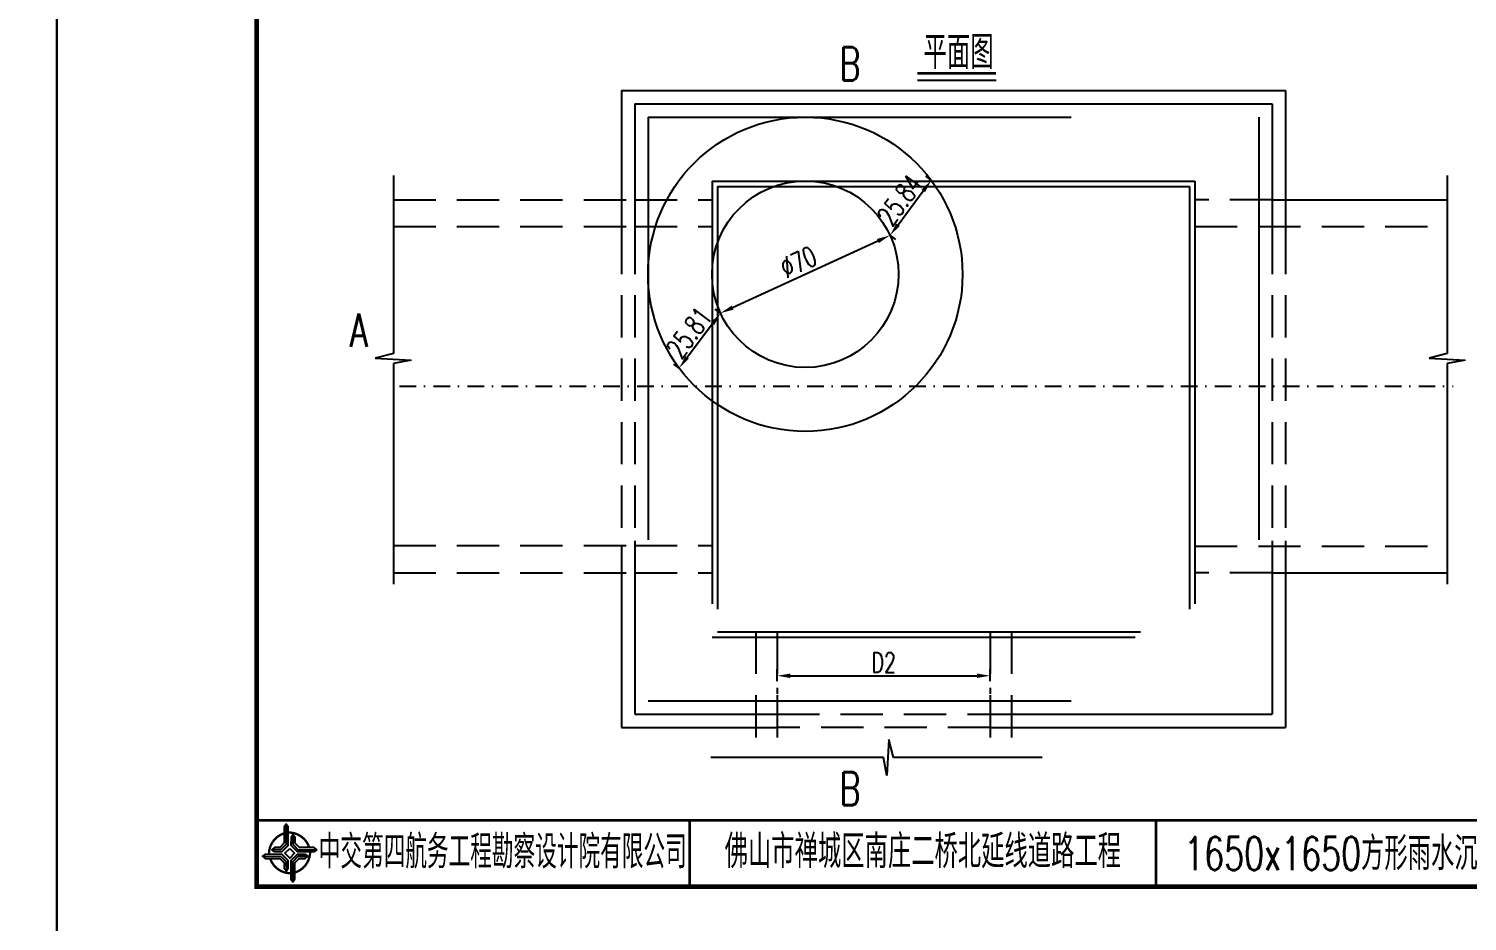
# Model space of a CAD drawing. Extents: x 5781 to 12795, y 1434 to 2653.
# Drawn here: x 6197.2 to 6413.1, y 2096.9 to 2231 of the extents above; entities that cross this region are included whole.
import ezdxf
from ezdxf.enums import TextEntityAlignment as Align

# ---------------------------------------------------------------- set-up
doc = ezdxf.new("R2010")
doc.units = 0
doc.header["$LTSCALE"] = 5
doc.header["$PDMODE"] = 32
doc.header["$PDSIZE"] = 0.3
doc.linetypes.add('DASHDOT', pattern=[1, 0.5, -0.25, 0, -0.25])
doc.linetypes.add('DASHED', pattern=[19.05, 12.7, -6.35])
doc.layers.get('0').update_dxf_attribs({"linetype": 'CONTINUOUS'})
doc.layers.get('Defpoints').update_dxf_attribs({"linetype": 'CONTINUOUS'})
for name, color, linetype in [('中心线', 2, 'DASHDOT'), ('图框', 7, 'CONTINUOUS'), ('尺寸标注', 4, 'CONTINUOUS'), ('文字', 7, 'CONTINUOUS'), ('结构', 7, 'CONTINUOUS')]:
    doc.layers.add(name, color=color, linetype=linetype)
doc.styles.get("Standard").update_dxf_attribs({"font": 'simplex1.shx', "width": 0.7, "bigfont": 'hztxt.shx'})
doc.dimstyles.new('比例1：25', dxfattribs={"dimtxt": 3, "dimasz": 2, "dimexe": 1, "dimexo": 1, "dimgap": 0.5, "dimtad": 1, "dimlfac": 2.5, "dimzin": 13, "dimdsep": 46, "dimtxsty": 'Standard', "dimcen": -0.09, "dimclrd": 256, "dimclre": 256, "dimclrt": 7, "dimaunit": 1, "dimadec": 0, "dimazin": 0, "dimtfac": 0.0005, "dimtix": 1, "dimtmove": 2, "dimatfit": 3, "dimfxl": 0, "dimtolj": 1, "dimtzin": 13, "dimarcsym": 0})

# ---------------------------------------------------------------- blocks, each defined once
blk = doc.blocks.new('series')
at = {"width": 0.75}
for tag, height, p in [('页码', 4, (-35, -19)), ('图名', 5, (-220, -282)), ('图号', 5, (-20, -282))]:
    blk.add_attdef(tag, text='', height=height, dxfattribs=at).set_placement(p, align=Align.MIDDLE_CENTER)
blk = doc.blocks.new('tb')
at = {"lineweight": -3}
h = blk.add_hatch(color=256, dxfattribs=at)
h.paths.add_polyline_path([(-1.23, -0.13), (-3.78, -0.14), (-4.14, -0.41), (-1.4, -0.44), (-0.56, -1.24), (-0.54, -2.62), (-0.27, -2.2), (-0.26, -1.06)])
h.paths.add_polyline_path([(0.13, -1.08), (0.14, -3.86), (0.41, -4.26), (0.44, -1.24), (1.25, -0.43), (2.66, -0.43), (2.26, -0.16), (1.07, -0.15)])
h.paths.add_polyline_path([(1.08, 0.3), (3.62, 0.3), (4.02, 0.56), (1.25, 0.57), (0.43, 1.39), (0.43, 2.8), (0.16, 2.41), (0.15, 1.24)])
h.paths.add_polyline_path([(-0.28, 1.21), (-0.28, 3.99), (-0.56, 4.39), (-0.57, 1.41), (-1.38, 0.6), (-2.74, 0.56), (-2.33, 0.3), (-1.2, 0.29)])
for p, q in [((-0.56, 4.39), (-0.57, 1.41)), ((0.43, 2.8), (0.43, 1.39)), ((-1.38, 0.6), (-2.74, 0.56)), ((-0.57, 1.41), (-1.38, 0.6)), ((0.43, 1.39), (1.25, 0.57)), ((1.25, 0.57), (4.02, 0.56)), ((-4.14, -0.41), (-1.4, -0.44)), ((-1.4, -0.44), (-0.56, -1.24)), ((-0.56, -1.24), (-0.54, -2.62)), ((0.41, -4.26), (0.44, -1.24)), ((0.44, -1.24), (1.25, -0.43)), ((1.25, -0.43), (2.66, -0.43))]:
    blk.add_line(p, q, dxfattribs=at)
at = {"lineweight": -3, "flags": 128}
for points in [[(-0.9, 3.99), (-0.9, 1.58), (-1.53, 0.91), (-2.34, 0.91), (-2.74, 0.56), (-2.33, 0.3), (-1.2, 0.29), (-0.28, 1.21), (-0.28, 3.99), (-0.56, 4.39)], [(3.62, 0.92), (1.43, 0.92), (0.77, 1.54), (0.77, 2.38), (0.43, 2.8), (0.16, 2.41), (0.15, 1.24), (1.08, 0.3), (3.62, 0.3), (4.02, 0.56)], [(-0.04, 0.77), (0.68, 0.04), (-0.04, -0.69), (-0.77, 0.05)], [(-3.73, -0.76), (-1.54, -0.76), (-0.89, -1.39), (-0.89, -2.21), (-0.54, -2.62), (-0.27, -2.2), (-0.26, -1.06), (-1.23, -0.13), (-3.78, -0.14), (-4.14, -0.41)], [(0.75, -3.85), (0.75, -1.43), (1.4, -0.78), (2.26, -0.78), (2.66, -0.43), (2.26, -0.16), (1.07, -0.15), (0.13, -1.08), (0.14, -3.86), (0.41, -4.26)]]:
    blk.add_lwpolyline(points, close=True, dxfattribs=at)
at = {"lineweight": -3, "const_width": 0.35, "flags": 128}
for points in [[(-0.9, 3.02, 0.324167), (-3.16, -0.14)], [(2.88, 0.92, 0.324403), (-0.24, 3.15)], [(0.75, -2.86, 0.325418), (3.02, 0.26)], [(-2.98, -0.76, 0.322976), (0.14, -2.98)]]:
    blk.add_lwpolyline(points, format="xyb", dxfattribs=at)
blk = doc.blocks.new('*D583')
at = {"layer": 'Defpoints', "color": 0}
for p in [(6326.45, 2199.96), (6301, 2188.28)]:
    blk.add_point(p, dxfattribs=at)
at = {"layer": '尺寸标注', "lineweight": -2}
blk.add_line((6302.82, 2189.11), (6324.63, 2199.12), dxfattribs=at)
at = {"layer": '尺寸标注'}
for points in [[(6324.5, 2199.43), (6324.77, 2198.82), (6326.45, 2199.96)], [(6302.68, 2189.42), (6302.96, 2188.81), (6301, 2188.28)]]:
    blk.add_solid(points, dxfattribs=at)
at = {"layer": '尺寸标注', "color": 7, "insert": (6312.69, 2195.96), "char_height": 3, "attachment_point": 5, "rotation": 24.6471}
blk.add_mtext('\\A1;∅70', dxfattribs=at)
blk = doc.blocks.new('*D584')
at = {"layer": 'Defpoints', "color": 0}
for p in [(6301, 2188.28), (6294.79, 2180.03), (6294.79, 2180.03)]:
    blk.add_point(p, dxfattribs=at)
at = {"layer": '尺寸标注', "lineweight": -2}
for p, q in [((6301, 2188.28), (6300.2, 2188.88)), ((6299.8, 2186.68), (6296, 2181.63)), ((6294.79, 2180.03), (6294, 2180.63))]:
    blk.add_line(p, q, dxfattribs=at)
at = {"layer": '尺寸标注'}
for points in [[(6299.53, 2186.88), (6300.07, 2186.48), (6301, 2188.28)], [(6295.73, 2181.83), (6296.26, 2181.43), (6294.79, 2180.03)]]:
    blk.add_solid(points, dxfattribs=at)
at = {"layer": '尺寸标注', "color": 7, "insert": (6296.3, 2185.36), "char_height": 3, "attachment_point": 5, "rotation": 53.0323}
blk.add_mtext('\\A1;25.81', dxfattribs=at)
blk = doc.blocks.new('*D585')
at = {"layer": 'Defpoints', "color": 0}
for p in [(6332.64, 2208.24), (6332.64, 2208.24), (6326.45, 2199.96)]:
    blk.add_point(p, dxfattribs=at)
at = {"layer": '尺寸标注', "lineweight": -2}
for p, q in [((6332.64, 2208.24), (6331.84, 2208.84)), ((6327.65, 2201.56), (6331.44, 2206.63)), ((6326.45, 2199.96), (6327.25, 2199.36))]:
    blk.add_line(p, q, dxfattribs=at)
at = {"layer": '尺寸标注'}
for points in [[(6331.17, 2206.83), (6331.71, 2206.44), (6332.64, 2208.24)], [(6327.38, 2201.76), (6327.92, 2201.36), (6326.45, 2199.96)]]:
    blk.add_solid(points, dxfattribs=at)
at = {"layer": '尺寸标注', "color": 7, "insert": (6327.94, 2205.29), "char_height": 3, "attachment_point": 5, "rotation": 53.2408}
blk.add_mtext('\\A1;25.84', dxfattribs=at)
blk = doc.blocks.new('*D586')
at = {"layer": 'Defpoints', "color": 0}
for p in [(6341.49, 2133.82), (6309.49, 2132.02), (6341.49, 2132.02)]:
    blk.add_point(p, dxfattribs=at)
at = {"layer": '尺寸标注', "lineweight": -2}
for p, q in [((6309.49, 2133.02), (6309.49, 2134.82)), ((6311.49, 2133.82), (6339.49, 2133.82)), ((6341.49, 2133.02), (6341.49, 2134.82))]:
    blk.add_line(p, q, dxfattribs=at)
at = {"layer": '尺寸标注'}
for points in [[(6311.49, 2134.15), (6311.49, 2133.48), (6309.49, 2133.82)], [(6339.49, 2134.15), (6339.49, 2133.48), (6341.49, 2133.82)]]:
    blk.add_solid(points, dxfattribs=at)
at = {"layer": '尺寸标注', "color": 7, "insert": (6325.49, 2135.82), "char_height": 3, "attachment_point": 5}
blk.add_mtext('\\A1;D2', dxfattribs=at)
blk = doc.blocks.new('123')
at = {"layer": '图框'}
blk.add_lwpolyline([(6201.38, 2092.12), (6201.38, 2389.12), (5781.38, 2389.12), (5781.38, 2092.12)], close=True, dxfattribs=at)

msp = doc.modelspace()

# ---------------------------------------------------------------- linework, layer by layer
msp.add_line((6330.5613, 2223.2776), (6342.3589, 2223.2776))
at = {"const_width": 0.4}
msp.add_lwpolyline([(6330.5613, 2224.2776), (6342.3589, 2224.2776)], dxfattribs=at)
at = {"layer": '中心线'}
msp.add_line((6252.8102, 2177.2999), (6411.0095, 2177.2999), dxfattribs=at)
at = {"layer": '图框'}
for points, const_width in [([(6611.3768, 2379.1207), (6231.3768, 2379.1207), (6231.3768, 2102.1207), (6611.3768, 2102.1207), (6611.3768, 2379.1207)], 0.7), ([(6231.3768, 2112.1207), (6611.3768, 2112.1207)], 0.4), ([(6296.3768, 2112.1207), (6296.3768, 2102.1207)], 0.4), ([(6366.3768, 2102.1207), (6366.3768, 2112.1207)], 0.4)]:
    msp.add_lwpolyline(points, dxfattribs=dict(at, const_width=const_width))
at = {"layer": '尺寸标注', "color": 0}
for p, q in [((6286.1313, 2221.7178), (6385.8163, 2221.7178)), ((6385.8163, 2221.7178), (6385.8163, 2200.4999)), ((6288.1313, 2219.7178), (6383.8163, 2219.7178)), ((6383.8163, 2219.7178), (6383.8163, 2200.4999)), ((6251.8956, 2208.9501), (6251.8956, 2182.2026)), ((6410.0948, 2208.9501), (6410.0948, 2182.2026)), ((6251.8956, 2180.7363), (6251.8956, 2147.5537)), ((6410.0948, 2180.7363), (6410.0948, 2147.5537)), ((6286.1313, 2153.3639), (6286.1313, 2126.0328)), ((6288.1313, 2154.0999), (6288.1313, 2128.0328)), ((6383.8163, 2154.0999), (6383.8163, 2128.0328)), ((6385.8163, 2154.0999), (6385.8163, 2126.0328)), ((6288.1313, 2128.0328), (6309.4934, 2128.0328)), ((6341.4934, 2128.0328), (6383.8163, 2128.0328)), ((6286.1313, 2126.0328), (6309.4934, 2126.0328)), ((6341.4934, 2126.0328), (6385.8163, 2126.0328)), ((6325.4934, 2121.5266), (6299.5346, 2121.5266)), ((6349.3075, 2121.5266), (6326.9598, 2121.5266))]:
    msp.add_line(p, q, dxfattribs=at)
at = {"layer": '尺寸标注', "color": 0, "linetype": 'DASHED'}
for p, q in [((6286.1313, 2221.7178), (6286.1313, 2200.4999)), ((6288.1313, 2219.7178), (6288.1313, 2200.4999))]:
    msp.add_line(p, q, dxfattribs=at)
at = {"layer": '尺寸标注', "color": 1, "linetype": 'DASHED'}
for p, q in [((6290.1313, 2217.7178), (6290.1313, 2130.0328)), ((6290.1313, 2217.7178), (6381.8163, 2217.7178)), ((6381.8163, 2217.7178), (6381.8163, 2130.0328)), ((6299.7313, 2208.1178), (6299.7313, 2139.6328)), ((6372.2163, 2208.1178), (6372.2163, 2139.6328)), ((6299.7313, 2139.6328), (6372.2163, 2139.6328)), ((6290.1313, 2130.0328), (6381.8163, 2130.0328))]:
    msp.add_line(p, q, dxfattribs=at)
at = {"layer": '尺寸标注', "color": 1}
for q in [(6372.2163, 2208.1178), (6299.7313, 2204.094)]:
    msp.add_line((6299.7313, 2208.1178), q, dxfattribs=at)
at = {"layer": '尺寸标注'}
for p, q in [((6300.5313, 2207.3178), (6371.4163, 2207.3178)), ((6272.0134, 2201.2999), (6275.9221, 2201.2999)), ((6309.4934, 2132.021), (6309.4934, 2131.0801)), ((6341.4934, 2132.021), (6341.4934, 2131.0801))]:
    msp.add_line(p, q, dxfattribs=at)
at = {"layer": '尺寸标注', "linetype": 'DASHED'}
for p, q in [((6300.5313, 2207.3178), (6300.5313, 2140.4328)), ((6371.4163, 2207.3178), (6371.4163, 2140.4328)), ((6383.8163, 2205.2999), (6410.0948, 2205.2999)), ((6383.8163, 2149.2999), (6410.0948, 2149.2999)), ((6300.5313, 2140.4328), (6371.4163, 2140.4328))]:
    msp.add_line(p, q, dxfattribs=at)
at = {"layer": '尺寸标注', "color": 2, "linetype": 'DASHED', "ltscale": 0.1}
for p, q in [((6251.8956, 2205.2999), (6288.1313, 2205.2999)), ((6288.1313, 2205.2999), (6299.7313, 2205.2999)), ((6383.8163, 2205.2999), (6372.2163, 2205.2999)), ((6251.8956, 2201.2999), (6288.1313, 2201.2999)), ((6286.1313, 2200.4999), (6286.1313, 2154.0999)), ((6288.1313, 2201.2999), (6299.7313, 2201.2999)), ((6288.1313, 2200.4999), (6288.1313, 2154.0999)), ((6372.2163, 2201.2999), (6410.0948, 2201.2999)), ((6383.8163, 2200.4999), (6383.8163, 2154.0999)), ((6385.8163, 2200.4999), (6385.8163, 2154.0999)), ((6251.8956, 2153.3639), (6288.1313, 2153.3639)), ((6288.1313, 2153.3639), (6299.7313, 2153.3639)), ((6372.2163, 2153.2999), (6410.0948, 2153.2999)), ((6251.8956, 2149.2999), (6288.1313, 2149.2999)), ((6288.1313, 2149.2999), (6299.7313, 2149.2999)), ((6383.8163, 2149.2999), (6372.2163, 2149.2999)), ((6306.2934, 2140.4328), (6306.2934, 2121.5266)), ((6309.4934, 2140.4328), (6309.4934, 2121.5266)), ((6341.4934, 2140.4328), (6341.4934, 2121.5266)), ((6344.6934, 2140.4328), (6344.6934, 2121.5266))]:
    msp.add_line(p, q, dxfattribs=at)
at = {"layer": '尺寸标注', "color": 2}
msp.add_line((6272.0134, 2153.3639), (6275.9221, 2153.3639), dxfattribs=at)
at = {"layer": '尺寸标注', "color": 0, "linetype": 'DASHED', "ltscale": 0.1}
for p, q in [((6309.4934, 2128.0328), (6341.4934, 2128.0328)), ((6341.4934, 2126.0328), (6309.4934, 2126.0328))]:
    msp.add_line(p, q, dxfattribs=at)
at = {"layer": '尺寸标注', "color": 0}
for radius in [23.6, 14]:
    msp.add_circle((6313.7282, 2194.1178), radius, dxfattribs=at)
at = {"layer": '文字'}
for points in [[(6320.2313, 2228.5788, 0, 0.7, 0), (6322.2313, 2228.5788, 0, 0, 0), (6324.7313, 2228.5788, 0, 0, 0), (6324.7313, 2223.782, 0, 0, 0)], [(6244.0314, 2187.0183, 0, 0.7, 0), (6244.0314, 2185.0183, 0, 0, 0), (6244.0314, 2182.5183, 0, 0, 0), (6248.8282, 2182.5183, 0, 0, 0)], [(6320.2313, 2114.17, 0, 0.7, 0), (6322.2313, 2114.17, 0, 0, 0), (6324.7313, 2114.17, 0, 0, 0), (6324.7313, 2118.9668, 0, 0, 0)]]:
    msp.add_lwpolyline(points, format="xyseb", dxfattribs=at)
at = {"layer": '结构'}
for p, q in [((6251.8956, 2182.2026), (6249.177, 2181.5102)), ((6249.177, 2181.5102), (6254.5694, 2181.198)), ((6254.5694, 2181.198), (6251.8956, 2180.7363)), ((6410.0948, 2182.2026), (6407.3762, 2181.5102)), ((6407.3762, 2181.5102), (6412.7687, 2181.198)), ((6412.7687, 2181.198), (6410.0948, 2180.7363)), ((6326.2673, 2124.2451), (6325.9551, 2118.8527)), ((6326.9598, 2121.5266), (6326.2673, 2124.2451)), ((6325.9551, 2118.8527), (6325.4934, 2121.5266))]:
    msp.add_line(p, q, dxfattribs=at)

# ---------------------------------------------------------------- block references
at = {"layer": '图框'}
ref = msp.add_blockref('series', (6621.3768, 2389.1207), dxfattribs=at)
ref.add_attrib('图名', '1650x1650方形雨水沉泥井设计图', dxfattribs={"layer": '0', "height": 5, "width": 0.7}).set_placement((6401.3768, 2107.1207), align=Align.MIDDLE_CENTER)
at = {"layer": '图框', "lineweight": -3}
msp.add_blockref('tb', (6236.3725, 2107.1261), dxfattribs=at)
at = {"layer": '尺寸标注'}
for p in [(0, 0), (420, 0)]:
    msp.add_blockref('123', p, dxfattribs=at)

# ---------------------------------------------------------------- texts
at = {"layer": '图框', "color": 7}
for s, width, p in [('中交第四航务工程勘察设计院有限公司', 0.65, (6268.3076, 2107.3692)), ('佛山市禅城区南庄二桥北延线道路工程', 0.7, (6331.3768, 2107.4354))]:
    msp.add_text(s, height=5, dxfattribs=dict(at, width=width)).set_placement(p, align=Align.MIDDLE_CENTER)
at = {"layer": '文字', "color": 7, "width": 0.7}
msp.add_text('平面图', height=5, dxfattribs=at).set_placement((6331.4913, 2224.9353))
for s, p in [('B', (6320.4621, 2225.715)), ('A', (6246.6895, 2185.7224)), ('B', (6320.4621, 2116.8556))]:
    msp.add_text(s, height=5, dxfattribs=at).set_placement(p, align=Align.MIDDLE_CENTER)

# ---------------------------------------------------------------- dimensions: what is measured, and where the dimension line sits
at = {"layer": '尺寸标注'}
for p1, p2, picture, middle in [((6326.4527, 2199.9562), (6332.6385, 2208.2372), '*D585', (6327.9433, 2205.2936)), ((6301.0036, 2188.2794), (6294.7944, 2180.0298), '*D584', (6296.3011, 2185.3573))]:
    dim = msp.add_aligned_dim(p1=p1, p2=p2, distance=0, dimstyle='比例1：25', dxfattribs=at)
    dim.commit()
    dim.dimension.update_dxf_attribs({"geometry": picture, "text_midpoint": middle})
dim = msp.add_diameter_dim_2p(p1=(6301.0036, 2188.2794), p2=(6326.4527, 2199.9562), dimstyle='比例1：25', dxfattribs=at)
dim.commit()
dim.dimension.update_dxf_attribs({"geometry": '*D583', "text_midpoint": (6312.6869, 2195.9608), "dimtype": 163})
dim = msp.add_linear_dim(base=(6341.4934, 2133.8171), p1=(6309.4934, 2132.021), p2=(6341.4934, 2132.021), text='D2', dimstyle='比例1：25', dxfattribs=at)
dim.commit()
dim.dimension.update_dxf_attribs({"geometry": '*D586', "text_midpoint": (6325.4934, 2135.8171)})

doc.saveas('drawing.dxf')
